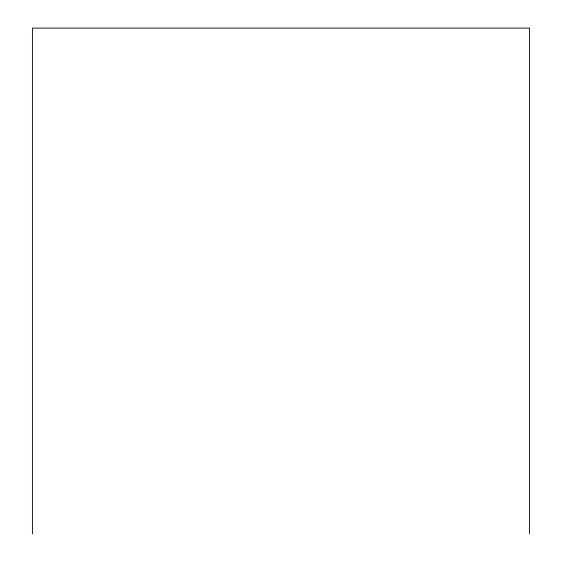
<?xml version="1.0" encoding="UTF-8"?>
<svg xmlns="http://www.w3.org/2000/svg" width="562" height="562" viewBox="0 0 562 562"><rect width="100%" height="100%" fill="white"/><g stroke="black" fill="none" stroke-linecap="round" stroke-linejoin="round"><path stroke-width="0.84" d="M529.587 533.9L529.587 28.1L32.413 28.1L32.413 533.9"/></g></svg>
